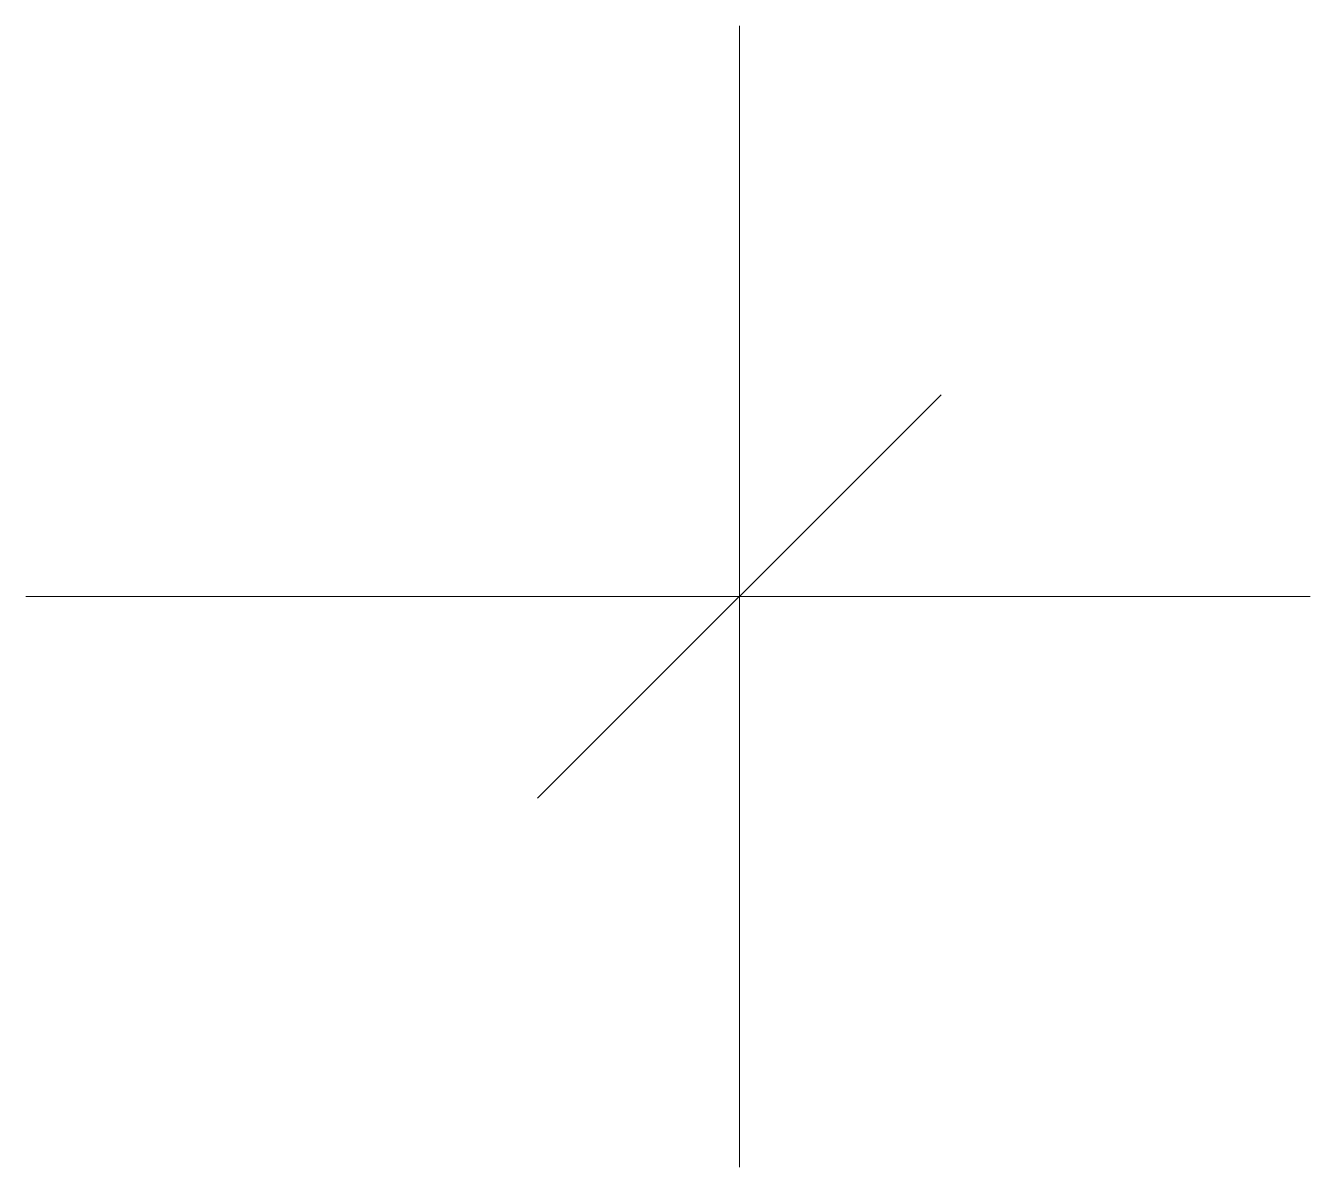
# Model space of a CAD drawing. Extents: x -1 to 0.8, y -0.8 to 0.8.
import ezdxf

# ---------------------------------------------------------------- set-up
doc = ezdxf.new("R2010")
doc.units = 0
doc.header["$LTSCALE"] = 25
doc.header["$MEASUREMENT"] = 0
doc.layers.get('0').update_dxf_attribs({"linetype": 'CONTINUOUS'})

msp = doc.modelspace()

# ---------------------------------------------------------------- linework, layer by layer
at = {"color": 0, "lineweight": 18}
for p, q in [((0, 0), (0, 0.8)), ((-0.2828, -0.2828), (0.2828, 0.2828)), ((0, 0), (-1, 0)), ((0, 0), (0.8, 0)), ((0, 0), (0, -0.8))]:
    msp.add_line(p, q, dxfattribs=at)

doc.saveas('drawing.dxf')
